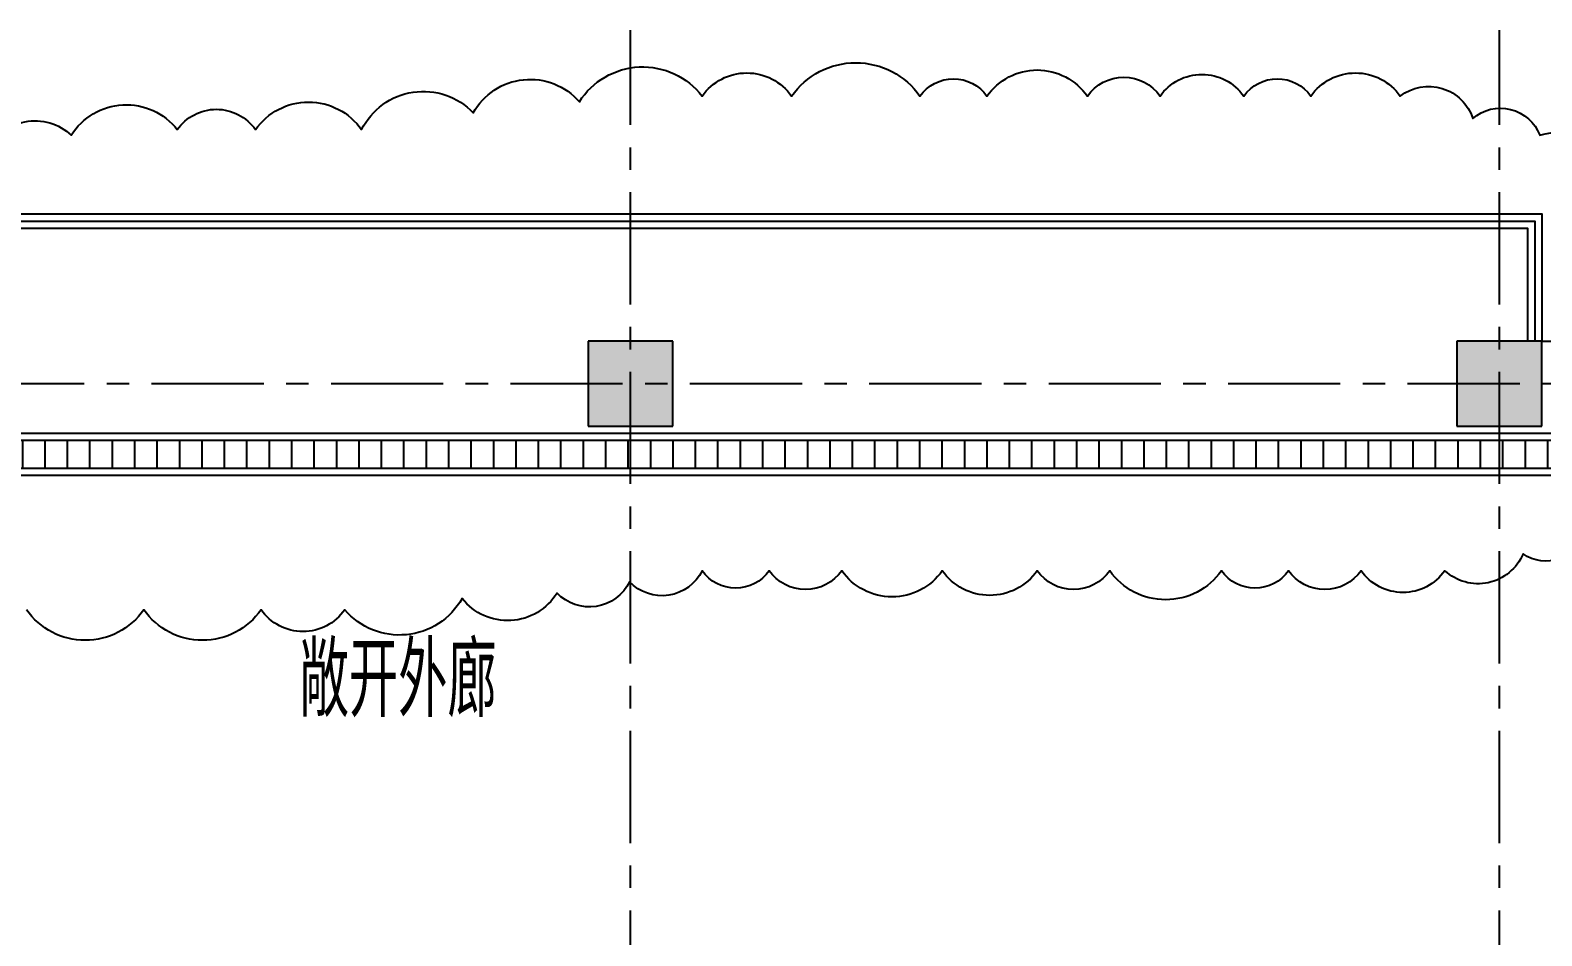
# Model space of a CAD drawing. Header units: millimetres. Extents: x -1048436 to -185795, y -983427 to 400387.
# Drawn here: x -721312 to -710613, y -280724 to -274318 of the extents above; entities that cross this region are included whole.
import ezdxf

# ---------------------------------------------------------------- set-up
doc = ezdxf.new("R2010")
doc.units = ezdxf.units.MM
doc.header["$LTSCALE"] = 500
doc.linetypes.add('一层轴网$0$CENTER', pattern=[50.8, 31.75, -6.35, 6.35, -6.35])
for name, color, linetype in [('COLUMN', 254, 'Continuous'), ('PUB_HATCH', 8, 'Continuous'), ('一层轴网$0$建-轴线', 1, '一层轴网$0$CENTER'), ('建-排水沟', 181, 'Continuous'), ('建-文字', 4, 'Continuous'), ('建-楼梯-扶手栏杆', 3, 'Continuous')]:
    doc.layers.add(name, color=color, linetype=linetype)
doc.layers.add('建-非打-01', color=6, linetype='Continuous', plot=False)
doc.styles.add('XD2008', font='xd-hzs.shx', dxfattribs={"width": 0.7, "bigfont": 'xd-hztxt.shx'})

# ---------------------------------------------------------------- blocks, each defined once
blk = doc.blocks.new('一层轴网')
at = {"layer": '一层轴网$0$建-轴线', "ltscale": 0.05}
blk.add_line((-2650, 79776.4), (66950.9, 79776.4), dxfattribs=at)
for points in [[(36300, 57476.4), (36300, 82276.4)], [(42450, 57476.4), (42450, 82276.4)]]:
    blk.add_lwpolyline(points, dxfattribs=at)

msp = doc.modelspace()

# ---------------------------------------------------------------- hatches: boundary and pattern name
at = {"layer": 'PUB_HATCH'}
for points in [[(-717362.7, -276517.6), (-717362.7, -277117.6), (-716762.7, -277117.6), (-716762.7, -276517.6)], [(-711212.7, -276517.6), (-711212.7, -277117.6), (-710612.7, -277117.6), (-710612.7, -276517.6)]]:
    msp.add_hatch(color=256, dxfattribs=at).paths.add_polyline_path(points)
at = {"layer": '建-排水沟'}
h = msp.add_hatch(dxfattribs=at)
h.set_pattern_fill('ANSI31', color=8, scale=50, angle=-315, style=0)
h.set_pattern_definition([(90, (-726921.37, -269167.58), (-158.75, 2e-13), [])])
h.paths.add_polyline_path([(-694705.6, -277417.5), (-694705.6, -277217.5), (-739111.4, -277217.6), (-739111.4, -277417.6)])

# ---------------------------------------------------------------- linework, layer by layer
for points in [[(-739711.1, -276517.5), (-739712.7, -276517.5), (-739712.7, -275617.5), (-710912.7, -275617.5), (-710612.7, -275617.5), (-710612.7, -276517.6)], [(-710612.7, -276517.6), (-694705.6, -276517.6)]]:
    msp.add_lwpolyline(points)
at = {"layer": 'COLUMN'}
for p, q in [((-717362.7, -276517.6), (-717362.7, -277117.6)), ((-716762.7, -276517.6), (-717362.7, -276517.6)), ((-716762.7, -277117.6), (-716762.7, -276517.6)), ((-711212.7, -276517.6), (-711212.7, -277117.6)), ((-710612.7, -276517.6), (-711212.7, -276517.6)), ((-710612.7, -277117.6), (-710612.7, -276517.6)), ((-717362.7, -277117.6), (-716762.7, -277117.6)), ((-711212.7, -277117.6), (-710612.7, -277117.6))]:
    msp.add_line(p, q, dxfattribs=at)
at = {"layer": '建-排水沟'}
for points in [[(-739111.4, -277167.6), (-694705.8, -277167.6)], [(-739111.4, -277217.6), (-694705.8, -277217.6)], [(-694705.8, -277417.6), (-739111.4, -277417.6)], [(-694705.8, -277467.6), (-739111.4, -277467.6)]]:
    msp.add_lwpolyline(points, dxfattribs=at)
at = {"layer": '建-楼梯-扶手栏杆'}
for points in [[(-739662.7, -276517.6), (-739662.7, -275667.5), (-710912.7, -275667.5), (-710662.7, -275667.5), (-710662.7, -276517.6)], [(-739612.7, -276517.6), (-739612.7, -275717.5), (-710912.7, -275717.5), (-710712.7, -275717.5), (-710712.7, -276517.6)]]:
    msp.add_lwpolyline(points, dxfattribs=at)
at = {"layer": '建-非打-01'}
for points in [[(-721614.5, -275178.9, -0.5205671), (-721021.6, -275060.4, -0.5205671), (-721021.6, -275060.4, -0.5205671), (-720270.7, -275020.9, -0.5205671), (-720270.7, -275020.9, -0.5205671), (-719717.3, -275020.9, -0.5205671), (-719717.3, -275020.9, -0.5205671), (-718966.4, -275020.9, -0.5205671), (-718966.4, -275020.9, -0.5205671), (-718175.9, -274902.4, -0.5205671), (-718175.9, -274902.4, -0.5205671), (-717425, -274823.4, -0.5205671), (-717425, -274823.4, -0.5205671), (-716555.5, -274784, -0.5205671), (-716555.5, -274784, -0.5205671), (-715923.1, -274784, -0.5205671), (-715923.1, -274784, -0.5205671), (-715014, -274784, -0.5205671), (-715014, -274784, -0.5205671), (-714539.8, -274784, -0.5205671), (-714539.8, -274784, -0.5205671), (-713828.3, -274784, -0.5205671), (-713828.3, -274784, -0.5205671), (-713314.5, -274784, -0.5205671), (-713314.5, -274784, -0.5205671), (-712721.7, -274784, -0.5205671), (-712721.7, -274784, -0.5205671), (-712247.4, -274784, -0.5205671), (-712247.4, -274784, -0.5205671), (-711615, -274784, -0.5205671), (-711615, -274784, -0.5205671), (-711101.2, -274941.9, -0.5205671), (-711101.2, -274941.9, -0.5205671), (-710626.9, -275060.4, -0.5205671), (-710626.9, -275060.4, -0.5205671), (-710192.2, -275376.4, -0.5205671)], [(-710310.8, -277864.5, -0.5205671), (-710745.5, -278022.5, -0.5205671), (-710745.5, -278022.5, -0.5205671), (-711298.8, -278140.9, -0.5205671), (-711298.8, -278140.9, -0.5205671), (-711891.7, -278140.9, -0.5205671), (-711891.7, -278140.9, -0.5205671), (-712405.5, -278140.9, -0.5205671), (-712405.5, -278140.9, -0.5205671), (-712879.8, -278140.9, -0.5205671), (-712879.8, -278140.9, -0.5205671), (-713670.2, -278140.9, -0.5205671), (-713670.2, -278140.9, -0.5205671), (-714184.1, -278140.9, -0.5205671), (-714184.1, -278140.9, -0.5205671), (-714856, -278140.9, -0.5205671), (-714856, -278140.9, -0.5205671), (-715567.4, -278140.9, -0.5205671), (-715567.4, -278140.9, -0.5205671), (-716081.2, -278140.9, -0.5205671), (-716081.2, -278140.9, -0.5205671), (-716555.5, -278140.9, -0.5205671), (-716555.5, -278140.9, -0.5205671), (-717069.3, -278219.9, -0.5205671), (-717069.3, -278219.9, -0.5205671), (-717583.1, -278298.9, -0.5205671), (-717583.1, -278298.9, -0.5205671), (-718255, -278338.4, -0.5205671), (-718255, -278338.4, -0.5205671), (-719084.9, -278417.4, -0.5205671), (-719084.9, -278417.4, -0.5205671), (-719677.8, -278417.4, -0.5205671), (-719677.8, -278417.4, -0.5205671), (-720507.8, -278417.4, -0.5205671), (-720507.8, -278417.4, -0.5205671), (-721337.8, -278417.4, -0.5205671)]]:
    msp.add_lwpolyline(points, format="xyb", dxfattribs=at)

# ---------------------------------------------------------------- block references
msp.add_blockref('一层轴网', (-753362.7, -356594))

# ---------------------------------------------------------------- texts
at = {"layer": '建-文字', "style": 'XD2008', "width": 0.7}
msp.add_text('敞开外廊', height=525, dxfattribs=at).set_placement((-719405.7, -279176.3))

doc.saveas('drawing.dxf')
